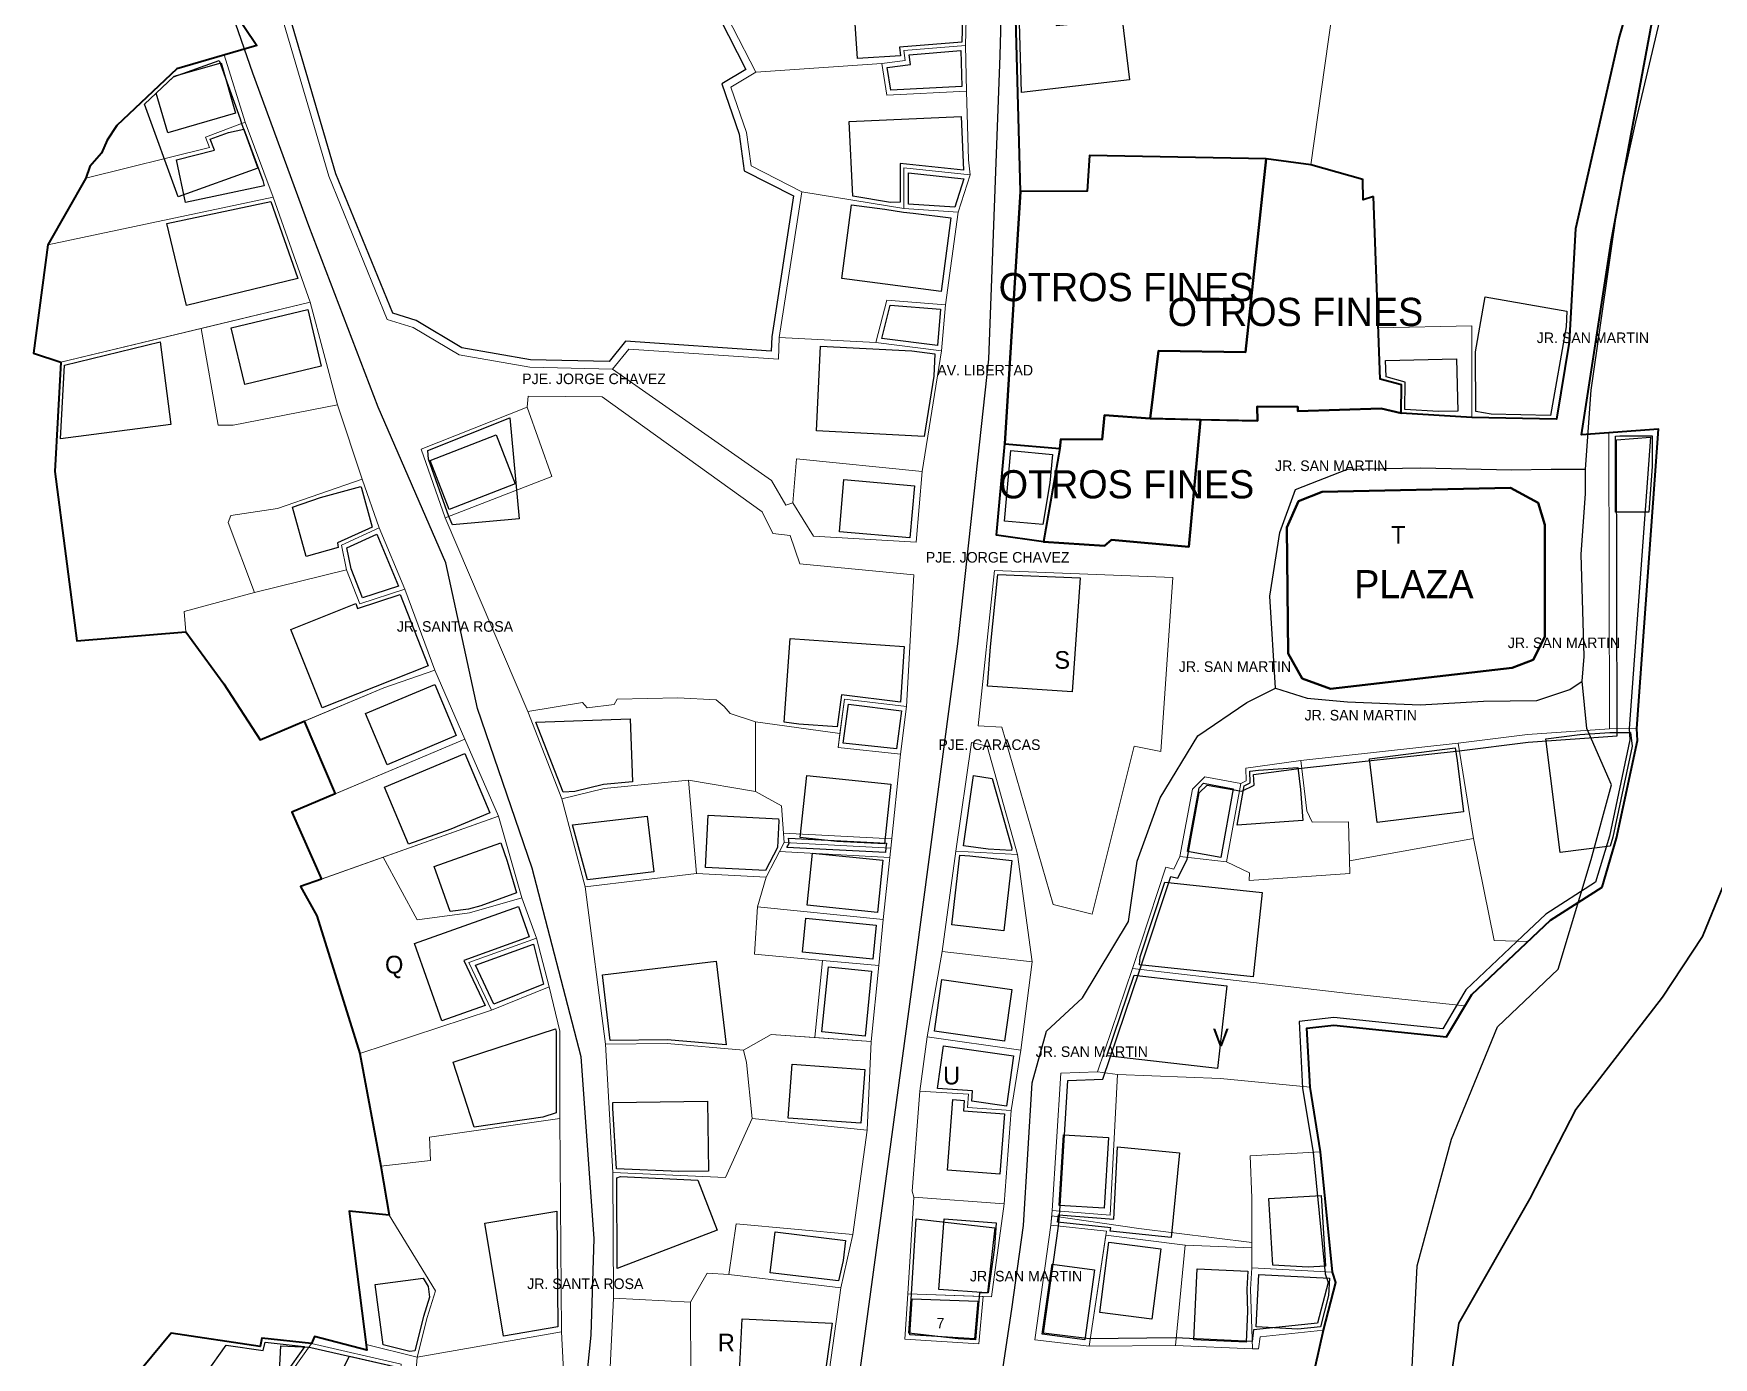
# Model space of a CAD drawing. Header units: metres. Extents: x 425183 to 426000, y 8434421 to 8436790.
# Drawn here: x 425331.1 to 425509.9, y 8435925.1 to 8436066 of the extents above; entities that cross this region are included whole.
import ezdxf
from ezdxf.enums import TextEntityAlignment as Align

# ---------------------------------------------------------------- set-up
doc = ezdxf.new("R2010")
doc.units = ezdxf.units.M
for name, color, linetype, lineweight in [('01_RIOS_Y_CUENCAS', 140, 'Continuous', 35), ('02_CALLES_Y_VIAS', 7, 'Continuous', 25), ('03_MANZANAS_ROTULOS', 6, 'Continuous', 35), ('04_LOTES_PREDIALES', 7, 'Continuous', 15), ('06_HUELLAS_CASAS_COMPLEMENTO', 4, 'Continuous', 25), ('07_EQUIPAMIENTOS', 3, 'Continuous', 40)]:
    doc.layers.add(name, color=color, linetype=linetype, lineweight=lineweight)
doc.layers.add('08_TOPONIMIA_ROTULOS', color=7, linetype='Continuous')

msp = doc.modelspace()

# ---------------------------------------------------------------- linework, layer by layer
at = {"layer": '01_RIOS_Y_CUENCAS'}
msp.add_lwpolyline([(425516.2, 8435864.99), (425506.58, 8435881.62), (425495.54, 8435892.96), (425489.41, 8435899.1), (425483.85, 8435904.23), (425480.63, 8435913.89), (425482.78, 8435928.76), (425482.78, 8435928.76), (425490.33, 8435942.02), (425495.24, 8435951.52), (425504.43, 8435963.48), (425508.72, 8435969.92), (425512.98, 8435980.42)], dxfattribs=at)
at = {"layer": '02_CALLES_Y_VIAS'}
for points in [[(425414.81, 8435774.44), (425417.41, 8435778.16), (425412.3, 8435800.24), (425410.55, 8435823.35), (425409.37, 8435843.21), (425414.32, 8435877.57), (425418.49, 8435919.54), (425424.89, 8435966.9), (425429.46, 8436001.07), (425432.73, 8436031.34), (425433.95, 8436063.65), (425434.45, 8436081.85), (425418.07, 8436126.36), (425406.36, 8436166.61), (425400.32, 8436189.61), (425411.74, 8436244.23), (425417.07, 8436274.69)], [(425477.55, 8435919.08), (425478.32, 8435934.87), (425481.99, 8435948.36), (425486.9, 8435960.32), (425493.34, 8435966.45), (425496.86, 8435978.1), (425499.01, 8435986.07), (425496.4, 8435992.05), (425495.89, 8435997.09), (425496.1, 8435999.71), (425495.79, 8436010.6), (425496.25, 8436017.04), (425496.25, 8436019.64), (425496.86, 8436028.07), (425499.78, 8436048.31), (425501.62, 8436056.59), (425505.29, 8436072.22)], [(425371.05, 8435751.45), (425370.66, 8435788.63), (425369.9, 8435799.82), (425369.29, 8435811.32), (425372.2, 8435823.27), (425375.42, 8435834.46), (425378.02, 8435845.19), (425383.39, 8435864.51), (425384.92, 8435872.94), (425387.68, 8435883.98), (425388.45, 8435908.04), (425390.44, 8435927.51), (425390.75, 8435937.78), (425389.37, 8435957.1), (425384.15, 8435977.18), (425378.33, 8435994.19), (425374.96, 8436009.68), (425367.75, 8436026.23), (425360.39, 8436045.55), (425354.42, 8436061.8), (425352.27, 8436067.93)], [(425433.36, 8435918.01), (425435.2, 8435930.27), (425436.43, 8435939.16), (425437.35, 8435954.34), (425438.88, 8435959.86), (425442.71, 8435963.38), (425447.62, 8435971.51), (425448.54, 8435977.95), (425450.99, 8435984.69), (425454.98, 8435991.28), (425460.19, 8435994.81), (425463.25, 8435996.34), (425462.64, 8436006.15), (425463.71, 8436012.9), (425465.4, 8436017.5), (425470.92, 8436019.64), (425478.74, 8436019.79), (425488.39, 8436019.56), (425492.61, 8436019.64), (425496.25, 8436019.64)], [(425463.25, 8435996.34), (425466.63, 8435995.27), (425470.92, 8435994.88), (425478.66, 8435994.58), (425485.41, 8435994.96), (425491.08, 8435995.04), (425494.6, 8435996.19), (425495.89, 8435997.09)]]:
    msp.add_lwpolyline(points, dxfattribs=at)
at = {"layer": '04_LOTES_PREDIALES'}
for points in [[(425430.63, 8436078.97), (425411.35, 8436078.22), (425407.34, 8436085.94), (425402.05, 8436079.61), (425403.07, 8436071.42), (425407.94, 8436061.89), (425421.36, 8436062.8), (425423.84, 8436063.14), (425423.69, 8436064.18), (425430.26, 8436064.72), (425430.63, 8436078.97)], [(425469.28, 8436068.12), (425469.24, 8436073.32), (425466.6, 8436073.1), (425466.7, 8436070.95), (425461.99, 8436069.28), (425440.24, 8436067.27), (425440.16, 8436067.72), (425435.61, 8436067.52), (425436.13, 8436049.18), (425443.23, 8436049.23), (425443.47, 8436053.02), (425462.27, 8436052.68), (425467.02, 8436052.03), (425469.28, 8436068.12)], [(425499.85, 8436065.65), (425501.07, 8436069.93), (425469.28, 8436068.12), (425467.02, 8436052.03), (425472.56, 8436050.47), (425472.6, 8436048.32), (425473.69, 8436048.66), (425474.2, 8436034.67), (425484.14, 8436034.91), (425484.17, 8436025.16), (425493.17, 8436024.96), (425494.5, 8436033.15), (425495.17, 8436045.23), (425499.85, 8436065.65)], [(425353.59, 8436056.56), (425351.35, 8436063.72), (425346.31, 8436062.26), (425339.93, 8436056.2), (425338.9, 8436054.66), (425338.29, 8436053.29), (425337.06, 8436051.85), (425336.65, 8436050.61), (425349.8, 8436053.86), (425349.38, 8436054.98), (425353.59, 8436056.56)], [(425430.26, 8436064.72), (425423.69, 8436064.18), (425423.84, 8436063.14), (425421.36, 8436062.8), (425421.88, 8436059.44), (425430.37, 8436059.87), (425430.26, 8436064.72)], [(425430.37, 8436059.87), (425421.88, 8436059.44), (425421.36, 8436062.8), (425407.94, 8436061.89), (425405.29, 8436060.29), (425406.96, 8436055.47), (425407.45, 8436051.91), (425412.85, 8436049.17), (425423.7, 8436047.37), (425423.7, 8436051.72), (425430.76, 8436050.98), (425430.59, 8436052.58), (425430.37, 8436059.87)], [(425353.59, 8436056.56), (425349.38, 8436054.98), (425349.8, 8436053.86), (425336.65, 8436050.61), (425332.61, 8436043.53), (425356.58, 8436048.6), (425353.59, 8436056.56)], [(425430.76, 8436050.98), (425423.7, 8436051.72), (425423.7, 8436047.37), (425429.49, 8436046.98), (425430.76, 8436050.98)], [(425429.49, 8436046.98), (425423.7, 8436047.37), (425412.85, 8436049.17), (425410.44, 8436033.65), (425420.73, 8436033.14), (425421.88, 8436037.64), (425428.15, 8436037.12), (425429.49, 8436046.98)], [(425360.53, 8436037.43), (425356.58, 8436048.6), (425332.61, 8436043.53), (425331.08, 8436031.98), (425333.98, 8436031.05), (425360.53, 8436037.43)], [(425360.53, 8436037.43), (425348.91, 8436034.63), (425350.72, 8436024.34), (425352.32, 8436024.33), (425363.41, 8436026.5), (425360.53, 8436037.43)], [(425428.15, 8436037.12), (425421.88, 8436037.64), (425420.73, 8436033.14), (425427.72, 8436032.24), (425428.15, 8436037.12)], [(425363.41, 8436026.5), (425352.32, 8436024.33), (425350.72, 8436024.34), (425348.91, 8436034.63), (425333.98, 8436031.05), (425333.35, 8436019.41), (425335.69, 8436001.37), (425347.3, 8436002.35), (425347.11, 8436004.49), (425354.59, 8436006.52), (425351.79, 8436013.97), (425352.09, 8436014.71), (425357.03, 8436015.47), (425366.06, 8436018.58), (425363.41, 8436026.5)], [(425484.14, 8436034.91), (425474.2, 8436034.67), (425474.39, 8436029.22), (425476.66, 8436028.61), (425476.63, 8436025.61), (425484.17, 8436025.16), (425484.14, 8436034.91)], [(425427.72, 8436032.24), (425420.73, 8436033.14), (425410.44, 8436033.65), (425410.35, 8436031.36), (425394.43, 8436032.43), (425392.7, 8436030.29), (425409.6, 8436018.43), (425411.15, 8436015.8), (425411.9, 8436016.06), (425412.28, 8436020.75), (425425.66, 8436019.41), (425427.72, 8436032.24)], [(425374.9, 8436014.46), (425386.23, 8436018.86), (425383.61, 8436026.26), (425372.32, 8436021.77), (425374.9, 8436014.46)], [(425383.67, 8435993.85), (425389.49, 8435994.82), (425390, 8435994.27), (425392.88, 8435994.61), (425393.18, 8435995.18), (425399.63, 8435995.3), (425403.73, 8435995.1), (425404.57, 8435994.4), (425405.22, 8435993.64), (425407.93, 8435992.76), (425416.9, 8435991.52), (425417.39, 8435995.19), (425424, 8435994.39), (425424.77, 8436008.42), (425412.62, 8436009.56), (425411.61, 8436012.6), (425409.77, 8436012.8), (425408.61, 8436015.12), (425391.58, 8436027.33), (425383.73, 8436027.41), (425383.61, 8436026.26), (425386.23, 8436018.86), (425374.9, 8436014.46), (425383.67, 8435993.85)], [(425460.1, 8435987.85), (425465.94, 8435988.64), (425482.69, 8435990.48), (425490.09, 8435991.4), (425498.81, 8435992.02), (425498.74, 8436023.52), (425504.03, 8436023.91), (425501.7, 8435992.05), (425501.78, 8435990.79), (425499.56, 8435980.39), (425498.02, 8435975.18), (425492.53, 8435971.65), (425490.13, 8435969.39), (425484.14, 8435963.76), (425483.42, 8435962.53), (425481.47, 8435959.23), (425469.48, 8435960.49), (425466.6, 8435960.18), (425466.94, 8435953.88), (425468.05, 8435947.02), (425469.32, 8435934.19), (425469.68, 8435933.12), (425468.37, 8435928.02), (425461.63, 8435927.34), (425461.45, 8435926.05), (425460.8, 8435926.04), (425452.61, 8435926.41), (425443.41, 8435926.32), (425437.65, 8435927.02), (425439.36, 8435939.2), (425439.49, 8435940.75), (425440.42, 8435955.37), (425444.31, 8435955.53), (425448.03, 8435966.52), (425451.6, 8435977.29), (425452.42, 8435977.07), (425453.09, 8435978.42), (425454.41, 8435985.6), (425455.72, 8435986.9), (425459.56, 8435986.21), (425460.15, 8435986.5), (425460.1, 8435987.85)], [(425504.03, 8436023.91), (425498.74, 8436023.52), (425498.81, 8435992.02), (425501.7, 8435992.05), (425504.03, 8436023.91)], [(425440.29, 8436021.86), (425434.46, 8436022.33), (425433.57, 8436012.62), (425438.57, 8436011.9), (425440.29, 8436021.86)], [(425425.66, 8436019.41), (425412.28, 8436020.75), (425411.9, 8436016.06), (425414.08, 8436012.53), (425425.01, 8436011.88), (425425.66, 8436019.41)], [(425363.86, 8436011.56), (425367.87, 8436013.39), (425366.06, 8436018.58), (425357.03, 8436015.47), (425352.09, 8436014.71), (425351.79, 8436013.97), (425354.59, 8436006.52), (425364.4, 8436008.92), (425363.86, 8436011.56)], [(425367.87, 8436013.39), (425363.86, 8436011.56), (425364.4, 8436008.92), (425365.79, 8436005.33), (425370.6, 8436006.89), (425367.87, 8436013.39)], [(425370.6, 8436006.89), (425365.79, 8436005.33), (425364.4, 8436008.92), (425354.59, 8436006.52), (425347.11, 8436004.49), (425347.3, 8436002.35), (425351.31, 8435996.79), (425355.21, 8435990.86), (425368.35, 8435996.39), (425373.78, 8435998.26), (425370.6, 8436006.89)], [(425452.34, 8436008.12), (425433.35, 8436008.86), (425431.62, 8435992.35), (425434.12, 8435992.18), (425439.61, 8435973.32), (425443.74, 8435972.31), (425448.21, 8435990.16), (425451.06, 8435989.61), (425452.34, 8436008.12)], [(425452.34, 8436008.12), (425451.06, 8435989.61), (425448.21, 8435990.16), (425443.74, 8435972.31), (425439.61, 8435973.32), (425434.12, 8435992.18), (425431.62, 8435992.35), (425433.35, 8436008.86), (425452.34, 8436008.12)], [(425373.78, 8435998.26), (425368.35, 8435996.39), (425359.87, 8435992.82), (425363.16, 8435985.09), (425376.98, 8435990.93), (425373.78, 8435998.26)], [(425387.29, 8435984.58), (425391.81, 8435985.68), (425400.77, 8435986.54), (425407.93, 8435985.36), (425407.93, 8435992.76), (425405.22, 8435993.64), (425404.57, 8435994.4), (425403.73, 8435995.1), (425399.63, 8435995.3), (425393.18, 8435995.18), (425392.88, 8435994.61), (425390, 8435994.27), (425389.49, 8435994.82), (425383.67, 8435993.85), (425387.29, 8435984.58)], [(425424, 8435994.39), (425417.39, 8435995.19), (425416.7, 8435990.03), (425423.36, 8435989.33), (425424, 8435994.39)], [(425423.36, 8435989.33), (425416.7, 8435990.03), (425416.9, 8435991.52), (425407.93, 8435992.76), (425407.93, 8435985.36), (425410.67, 8435983.81), (425410.97, 8435979.92), (425422.3, 8435979.33), (425423.36, 8435989.33)], [(425501.78, 8435990.79), (425501.7, 8435992.05), (425498.81, 8435992.02), (425490.09, 8435991.4), (425482.69, 8435990.48), (425484.32, 8435980.36), (425486.52, 8435969.48), (425490.13, 8435969.39), (425492.53, 8435971.65), (425498.02, 8435975.18), (425499.56, 8435980.39), (425501.78, 8435990.79)], [(425376.98, 8435990.93), (425358.56, 8435983.15), (425361.71, 8435976.02), (425380.55, 8435982.72), (425376.98, 8435990.93)], [(425430.91, 8435990.57), (425432.57, 8435990.19), (425435.79, 8435978.63), (425437.37, 8435967.24), (425436.17, 8435957.82), (425435.12, 8435951.4), (425434.39, 8435941.48), (425433.03, 8435931.57), (425432.13, 8435931.61), (425431.69, 8435926.57), (425423.81, 8435927.06), (425424.13, 8435931.9), (425424.76, 8435942.18), (425424.6, 8435942.81), (425425.39, 8435953.48), (425426.17, 8435959.23), (425427.78, 8435968.34), (425429.25, 8435978.99), (425430.91, 8435990.57)], [(425432.57, 8435990.19), (425430.91, 8435990.57), (425429.25, 8435978.99), (425435.79, 8435978.63), (425432.57, 8435990.19)], [(425482.69, 8435990.48), (425465.94, 8435988.64), (425466.61, 8435983.28), (425467.17, 8435982.1), (425471.02, 8435982.11), (425471.14, 8435977.96), (425484.32, 8435980.36), (425482.69, 8435990.48)], [(425471.02, 8435982.11), (425467.17, 8435982.1), (425466.61, 8435983.28), (425465.94, 8435988.64), (425460.1, 8435987.85), (425460.15, 8435986.5), (425459.56, 8435986.21), (425458.05, 8435977.85), (425460.49, 8435976.68), (425460.45, 8435975.88), (425471.17, 8435976.61), (425471.02, 8435982.11)], [(425389.8, 8435975.22), (425401.62, 8435976.62), (425400.77, 8435986.54), (425391.81, 8435985.68), (425387.29, 8435984.58), (425389.8, 8435975.22)], [(425401.62, 8435976.62), (425409.06, 8435976.23), (425410.97, 8435979.92), (425410.67, 8435983.81), (425407.93, 8435985.36), (425400.77, 8435986.54), (425401.62, 8435976.62)], [(425458.05, 8435977.85), (425459.56, 8435986.21), (425455.72, 8435986.9), (425454.41, 8435985.6), (425453.09, 8435978.42), (425458.05, 8435977.85)], [(425380.55, 8435982.72), (425368.3, 8435978.36), (425371.92, 8435971.68), (425377.46, 8435972.45), (425383.05, 8435974.02), (425380.55, 8435982.72)], [(425422.3, 8435979.33), (425410.97, 8435979.92), (425409.06, 8435976.23), (425408.13, 8435973.07), (425421.51, 8435971.73), (425422.3, 8435979.33)], [(425422.41, 8435980.33), (425410.89, 8435980.93), (425410.97, 8435979.92), (425410.46, 8435978.95), (425422.2, 8435978.34), (425422.3, 8435979.33), (425422.41, 8435980.33)], [(425490.13, 8435969.39), (425486.52, 8435969.48), (425484.32, 8435980.36), (425471.14, 8435977.96), (425471.17, 8435976.61), (425460.45, 8435975.88), (425460.49, 8435976.68), (425458.05, 8435977.85), (425453.09, 8435978.42), (425452.42, 8435977.07), (425451.6, 8435977.29), (425448.03, 8435966.52), (425471.02, 8435963.84), (425483.42, 8435962.53), (425484.14, 8435963.76), (425490.13, 8435969.39)], [(425384.62, 8435969.75), (425383.05, 8435974.02), (425377.46, 8435972.45), (425371.92, 8435971.68), (425368.3, 8435978.36), (425359.49, 8435975.23), (425361.21, 8435972.12), (425365.81, 8435957.48), (425379.82, 8435962.09), (425377.42, 8435967.15), (425384.62, 8435969.75)], [(425435.79, 8435978.63), (425429.25, 8435978.99), (425427.78, 8435968.34), (425437.37, 8435967.24), (425435.79, 8435978.63)], [(425391.95, 8435958.45), (425398.5, 8435958.54), (425406.62, 8435957.83), (425409.58, 8435959.5), (425414.22, 8435959.17), (425415.06, 8435967.38), (425407.79, 8435968.03), (425408.13, 8435973.07), (425409.06, 8435976.23), (425401.62, 8435976.62), (425389.8, 8435975.22), (425391.95, 8435958.45)], [(425421.51, 8435971.73), (425408.13, 8435973.07), (425407.79, 8435968.03), (425415.06, 8435967.38), (425421.04, 8435966.85), (425421.51, 8435971.73)], [(425384.62, 8435969.75), (425377.42, 8435967.15), (425379.82, 8435962.09), (425385.94, 8435964.56), (425384.62, 8435969.75)], [(425421.04, 8435966.85), (425415.06, 8435967.38), (425414.22, 8435959.17), (425420.21, 8435958.74), (425421.04, 8435966.85)], [(425437.37, 8435967.24), (425427.78, 8435968.34), (425426.17, 8435959.23), (425436.17, 8435957.82), (425437.37, 8435967.24)], [(425483.42, 8435962.53), (425471.02, 8435963.84), (425448.03, 8435966.52), (425444.31, 8435955.53), (425446.44, 8435955.24), (425457.39, 8435954.82), (425466.94, 8435953.88), (425466.6, 8435960.18), (425469.48, 8435960.49), (425481.47, 8435959.23), (425483.42, 8435962.53)], [(425387.1, 8435959.85), (425385.94, 8435964.56), (425379.82, 8435962.09), (425365.81, 8435957.48), (425368.05, 8435945.48), (425373.32, 8435946.08), (425373.23, 8435948.58), (425387.09, 8435950.55), (425387.1, 8435959.85)], [(425420.21, 8435958.74), (425409.58, 8435959.5), (425406.62, 8435957.83), (425406.94, 8435956.52), (425407.55, 8435950.55), (425419.79, 8435949.3), (425420.21, 8435958.74)], [(425406.94, 8435956.52), (425406.62, 8435957.83), (425398.5, 8435958.54), (425391.95, 8435958.45), (425392.73, 8435944.82), (425404.72, 8435944.26), (425407.55, 8435950.55), (425406.94, 8435956.52)], [(425436.17, 8435957.82), (425426.17, 8435959.23), (425425.39, 8435953.48), (425430.58, 8435953.14), (425430.49, 8435951.74), (425435.12, 8435951.4), (425436.17, 8435957.82)], [(425466.94, 8435953.88), (425457.39, 8435954.82), (425446.44, 8435955.24), (425445.67, 8435940.26), (425439.49, 8435940.75), (425439.36, 8435939.2), (425445.27, 8435938.58), (425445.21, 8435938.14), (425453.64, 8435937.06), (425460.73, 8435936.78), (425460.73, 8435942.13), (425460.57, 8435946.58), (425468.05, 8435947.02), (425466.94, 8435953.88)], [(425446.44, 8435955.24), (425444.31, 8435955.53), (425440.42, 8435955.37), (425439.49, 8435940.75), (425445.67, 8435940.26), (425446.44, 8435955.24)], [(425435.12, 8435951.4), (425430.49, 8435951.74), (425430.58, 8435953.14), (425425.39, 8435953.48), (425424.6, 8435942.81), (425424.76, 8435942.18), (425434.39, 8435941.48), (425435.12, 8435951.4)], [(425387.09, 8435950.55), (425373.23, 8435948.58), (425373.32, 8435946.08), (425368.05, 8435945.48), (425368.93, 8435940.26), (425373.86, 8435932.2), (425372.96, 8435929.39), (425371.91, 8435925.16), (425387.28, 8435927.86), (425387.09, 8435950.55)], [(425419.79, 8435949.3), (425407.55, 8435950.55), (425404.72, 8435944.26), (425392.73, 8435944.82), (425392.81, 8435931.43), (425401, 8435931), (425402.77, 8435934.08), (425405.07, 8435933.97), (425405.87, 8435939.36), (425418.27, 8435938.2), (425419.79, 8435949.3)], [(425468.05, 8435947.02), (425460.57, 8435946.58), (425460.73, 8435942.13), (425460.73, 8435934.68), (425469.32, 8435934.19), (425468.05, 8435947.02)], [(425434.39, 8435941.48), (425424.76, 8435942.18), (425424.13, 8435931.9), (425433.03, 8435931.57), (425434.39, 8435941.48)], [(425368.93, 8435940.26), (425364.65, 8435940.7), (425366.48, 8435926.51), (425371.91, 8435925.16), (425372.96, 8435929.39), (425373.86, 8435932.2), (425368.93, 8435940.26)], [(425439.36, 8435939.2), (425445.27, 8435938.58), (425445.21, 8435938.14), (425453.64, 8435937.06), (425460.73, 8435936.78), (425460.73, 8435937.36), (425448.71, 8435938.85), (425439.44, 8435940.2), (425439.36, 8435939.2)], [(425418.27, 8435938.2), (425405.87, 8435939.36), (425405.07, 8435933.97), (425416.98, 8435932.55), (425418.27, 8435938.2)], [(425445.27, 8435938.58), (425439.36, 8435939.2), (425437.65, 8435927.02), (425443.41, 8435926.32), (425445.27, 8435938.58)], [(425453.64, 8435937.06), (425445.21, 8435938.14), (425443.41, 8435926.32), (425452.61, 8435926.41), (425453.64, 8435937.06)], [(425460.73, 8435934.68), (425460.73, 8435936.78), (425453.64, 8435937.06), (425452.61, 8435926.41), (425460.8, 8435926.04), (425460.61, 8435932.38), (425460.73, 8435934.68)], [(425469.68, 8435933.12), (425469.32, 8435934.19), (425460.73, 8435934.68), (425460.61, 8435932.38), (425460.8, 8435926.04), (425461.45, 8435926.05), (425461.63, 8435927.34), (425468.37, 8435928.02), (425469.68, 8435933.12)], [(425416.98, 8435932.55), (425405.07, 8435933.97), (425402.77, 8435934.08), (425401, 8435931), (425401.02, 8435922.8), (425401.3, 8435921.69), (425415.44, 8435921.3), (425416.98, 8435932.55)], [(425392.39, 8435922.59), (425390.94, 8435917.38), (425390.73, 8435915.55), (425394.25, 8435915.08), (425395.01, 8435918.2), (425398.02, 8435920.97), (425401.3, 8435921.69), (425401.02, 8435922.8), (425401, 8435931), (425392.81, 8435931.43), (425392.39, 8435922.59)], [(425432.13, 8435931.61), (425424.13, 8435931.9), (425423.81, 8435927.06), (425431.69, 8435926.57), (425432.13, 8435931.61)], [(425356.51, 8435918.58), (425357.64, 8435918.16), (425360.17, 8435923.27), (425358.56, 8435923.66), (425360.65, 8435926.6), (425355.38, 8435927.19), (425355.21, 8435926.31), (425345.72, 8435927.7), (425337.48, 8435917.78), (425336.84, 8435912.97), (425336.54, 8435908.73), (425335.92, 8435906.93), (425350.65, 8435908.34), (425356.51, 8435918.58)], [(425345.72, 8435927.7), (425355.21, 8435926.31), (425355.38, 8435927.19), (425360.65, 8435926.6), (425370.21, 8435924.42), (425369.4, 8435916.26), (425363.98, 8435910.44), (425361.74, 8435908.84), (425350.65, 8435908.34), (425335.92, 8435906.93), (425336.54, 8435908.73), (425336.84, 8435912.97), (425337.48, 8435917.78), (425345.72, 8435927.7)], [(425385.34, 8435914.14), (425387.63, 8435920.96), (425387.28, 8435927.86), (425371.91, 8435925.16), (425371, 8435914.1), (425371.55, 8435910.54), (425375.61, 8435913.38), (425379.72, 8435911.21), (425381.72, 8435913.65), (425385.34, 8435914.14)], [(425370.21, 8435924.42), (425360.65, 8435926.6), (425358.56, 8435923.66), (425360.17, 8435923.27), (425357.64, 8435918.16), (425356.51, 8435918.58), (425350.65, 8435908.34), (425361.74, 8435908.84), (425363.98, 8435910.44), (425369.4, 8435916.26), (425370.21, 8435924.42)]]:
    msp.add_lwpolyline(points, close=True, dxfattribs=at)
for points in [[(425430.63, 8436078.97), (425430.26, 8436064.72), (425430.37, 8436059.87), (425430.59, 8436052.58), (425430.76, 8436050.98), (425429.49, 8436046.98), (425428.15, 8436037.12), (425427.72, 8436032.24), (425425.66, 8436019.41), (425425.01, 8436011.88), (425414.08, 8436012.53), (425411.9, 8436016.06), (425411.15, 8436015.8), (425409.6, 8436018.43), (425392.7, 8436030.29), (425383.9, 8436030.49), (425376.37, 8436031.8), (425371.48, 8436034.74), (425368.71, 8436035.58), (425362.49, 8436050.81), (425357.41, 8436068.18)], [(425357.41, 8436068.18), (425362.49, 8436050.81), (425362.49, 8436050.81), (425368.71, 8436035.58), (425371.48, 8436034.74), (425376.37, 8436031.8), (425383.9, 8436030.49), (425392.7, 8436030.29), (425394.43, 8436032.43), (425410.35, 8436031.36), (425410.44, 8436033.65), (425412.85, 8436049.17), (425407.45, 8436051.91), (425406.96, 8436055.47), (425405.29, 8436060.29), (425407.94, 8436061.89), (425403.07, 8436071.42)], [(425371, 8435914.1), (425371.91, 8435925.16), (425366.48, 8435926.51), (425364.65, 8435940.7), (425368.93, 8435940.26), (425368.05, 8435945.48), (425365.81, 8435957.48), (425361.21, 8435972.12), (425359.49, 8435975.23), (425361.71, 8435976.02), (425358.56, 8435983.15), (425363.16, 8435985.09), (425359.87, 8435992.82), (425355.21, 8435990.86), (425351.31, 8435996.79), (425347.3, 8436002.35), (425335.69, 8436001.37), (425333.35, 8436019.41), (425333.98, 8436031.05), (425331.08, 8436031.98), (425332.61, 8436043.53), (425336.65, 8436050.61), (425337.06, 8436051.85), (425338.29, 8436053.29), (425338.9, 8436054.66), (425339.93, 8436056.2), (425346.31, 8436062.26), (425351.35, 8436063.72), (425351.35, 8436063.72), (425353.59, 8436056.56), (425356.58, 8436048.6), (425360.53, 8436037.43), (425360.53, 8436037.43), (425360.53, 8436037.43), (425360.53, 8436037.43), (425363.41, 8436026.5), (425366.06, 8436018.58), (425367.87, 8436013.39), (425370.6, 8436006.89), (425373.78, 8435998.26), (425376.98, 8435990.93), (425380.55, 8435982.72), (425383.05, 8435974.02), (425384.62, 8435969.75), (425385.94, 8435964.56), (425387.1, 8435959.85), (425387.09, 8435950.55), (425387.28, 8435927.86), (425387.63, 8435920.96)], [(425392.39, 8435922.59), (425392.81, 8435931.43), (425392.73, 8435944.82), (425391.95, 8435958.45), (425389.8, 8435975.22), (425387.29, 8435984.58), (425383.67, 8435993.85), (425374.9, 8436014.46), (425372.32, 8436021.77), (425383.61, 8436026.26), (425383.73, 8436027.41), (425391.58, 8436027.33), (425391.58, 8436027.33), (425408.61, 8436015.12), (425409.77, 8436012.8), (425411.61, 8436012.6), (425412.62, 8436009.56), (425424.77, 8436008.42), (425424, 8435994.39), (425423.36, 8435989.33), (425422.3, 8435979.33), (425421.51, 8435971.73), (425421.04, 8435966.85), (425420.21, 8435958.74), (425419.79, 8435949.3), (425418.27, 8435938.2), (425416.98, 8435932.55), (425415.44, 8435921.3)]]:
    msp.add_lwpolyline(points, dxfattribs=at)
at = {"layer": '06_HUELLAS_CASAS_COMPLEMENTO'}
for points in [[(425429.87, 8436065.09), (425423.23, 8436064.54), (425423.36, 8436063.64), (425418.78, 8436063.33), (425418.17, 8436072.33), (425430.08, 8436073.14), (425429.87, 8436065.09)], [(425436.02, 8436067.14), (425439.82, 8436067.3), (425439.9, 8436066.84), (425446.95, 8436067.49), (425447.71, 8436061.08), (425436.23, 8436059.73), (425436.02, 8436067.14)], [(425429.78, 8436064.18), (425429.86, 8436060.35), (425422.31, 8436059.96), (425421.93, 8436062.38), (425424.4, 8436062.71), (425424.26, 8436063.72), (425429.78, 8436064.18)], [(425353.21, 8436056.43), (425353.79, 8436054.89), (425354.95, 8436051.68), (425346.46, 8436048.62), (425342.9, 8436058.47), (425345.98, 8436061.4), (425350.82, 8436063.14), (425353.06, 8436056.91), (425353.21, 8436056.43)], [(425346.04, 8436061.46), (425351.04, 8436062.9), (425352.58, 8436057.54), (425345.35, 8436055.45), (425344.14, 8436059.65), (425346.04, 8436061.46)], [(425423.3, 8436052.17), (425423.3, 8436048.06), (425422.29, 8436048.01), (425418.26, 8436048.68), (425417.9, 8436056.64), (425429.79, 8436057.16), (425430.04, 8436051.46), (425423.3, 8436052.17)], [(425355.49, 8436050.36), (425355.61, 8436049.81), (425347.26, 8436048.04), (425346.3, 8436052.58), (425350.34, 8436053.58), (425349.89, 8436054.75), (425351.82, 8436055.47), (425353.45, 8436055.81), (425355.49, 8436050.36)], [(425430.1, 8436050.55), (425429.13, 8436047.51), (425424.2, 8436047.84), (425424.2, 8436051.17), (425430.1, 8436050.55)], [(425356.32, 8436048.14), (425359.18, 8436040.05), (425359.21, 8436039.92), (425347.36, 8436037.07), (425345.26, 8436045.8), (425356.32, 8436048.14)], [(425423.65, 8436046.98), (425424.71, 8436046.9), (425428.7, 8436046.38), (425427.67, 8436038.55), (425417.1, 8436039.94), (425418.13, 8436047.77), (425421.67, 8436047.3), (425423.65, 8436046.98)], [(425353.56, 8436028.66), (425352.12, 8436034.69), (425360.25, 8436036.64), (425361.7, 8436030.61), (425353.56, 8436028.66)], [(425427.61, 8436036.67), (425427.27, 8436032.8), (425421.35, 8436033.56), (425422.26, 8436037.11), (425427.61, 8436036.67)], [(425494.19, 8436034.79), (425492.53, 8436025.37), (425486.2, 8436025.51), (425484.57, 8436025.8), (425484.55, 8436032.12), (425485.58, 8436037.99), (425494.28, 8436036.47), (425494.19, 8436034.79)], [(425334.37, 8436030.73), (425344.55, 8436033.18), (425345.69, 8436024.41), (425333.94, 8436022.88), (425334.37, 8436030.73)], [(425425.85, 8436023.14), (425414.39, 8436023.72), (425414.84, 8436032.73), (425424.57, 8436032.24), (425427, 8436031.93), (425426.88, 8436029.56), (425425.85, 8436023.14)], [(425477.04, 8436025.98), (425477.07, 8436028.91), (425475.03, 8436029.46), (425474.98, 8436031.21), (425482.51, 8436031.4), (425482.65, 8436025.82), (425480.59, 8436025.77), (425477.04, 8436025.98)], [(425375.28, 8436014.61), (425373.12, 8436020.71), (425373.04, 8436021.63), (425381.78, 8436025.11), (425382.75, 8436014.38), (425375.65, 8436013.74), (425375.28, 8436014.61)], [(425380.3, 8436023.3), (425382.32, 8436018.1), (425375.3, 8436015.37), (425373.28, 8436020.57), (425380.3, 8436023.3)], [(425460.76, 8435926.84), (425452.63, 8435927.21), (425443.46, 8435927.12), (425438.56, 8435927.72), (425440.15, 8435939.11), (425440.29, 8435940.69), (425441.17, 8435954.6), (425444.89, 8435954.75), (425448.79, 8435966.26), (425452.12, 8435976.32), (425452.85, 8435976.13), (425453.85, 8435978.16), (425455.15, 8435985.21), (425455.99, 8435986.04), (425459.68, 8435985.38), (425460.97, 8435986.01), (425460.92, 8435987.15), (425466.04, 8435987.84), (425482.79, 8435989.68), (425490.16, 8435990.61), (425499.62, 8435991.27), (425499.54, 8436022.78), (425503.16, 8436023.05), (425500.9, 8435992.05), (425500.97, 8435990.86), (425498.79, 8435980.59), (425497.33, 8435975.69), (425492.04, 8435972.28), (425489.59, 8435969.98), (425483.51, 8435964.26), (425482.73, 8435962.94), (425481.05, 8435960.08), (425469.48, 8435961.3), (425465.76, 8435960.89), (425466.14, 8435953.8), (425467.26, 8435946.92), (425468.53, 8435934.01), (425468.85, 8435933.09), (425467.74, 8435928.76), (425460.93, 8435928.07), (425460.76, 8435926.84)], [(425502.98, 8436015.07), (425499.46, 8436015.06), (425499.44, 8436023.17), (425499.89, 8436023.2), (425503.33, 8436023.21), (425503.34, 8436019.94), (425502.98, 8436015.07)], [(425438.48, 8436013.76), (425434.41, 8436014.13), (425435.1, 8436021.63), (425439.53, 8436021.22), (425439.25, 8436018.21), (425438.48, 8436013.76)], [(425424.83, 8436017.89), (425424.34, 8436012.34), (425416.84, 8436012.99), (425417.33, 8436018.55), (425424.83, 8436017.89)], [(425363.51, 8436011.31), (425360.09, 8436010.36), (425358.64, 8436015.6), (425361.6, 8436016.62), (425365.9, 8436017.81), (425365.97, 8436017.63), (425367.11, 8436013.48), (425363.41, 8436011.8), (425363.51, 8436011.31)], [(425367.6, 8436012.72), (425369.92, 8436007.2), (425366.09, 8436005.95), (425364.88, 8436009.06), (425364.43, 8436011.27), (425367.6, 8436012.72)], [(425433.71, 8436008.44), (425442.46, 8436008.1), (425441.62, 8435995.94), (425432.62, 8435996.57), (425432.91, 8436000.76), (425433.71, 8436008.44)], [(425433.71, 8436008.44), (425442.46, 8436008.1), (425441.62, 8435995.94), (425432.62, 8435996.57), (425432.91, 8436000.76), (425433.71, 8436008.44)], [(425365.56, 8436004.83), (425370.08, 8436006.3), (425373.09, 8435998.73), (425361.8, 8435994.24), (425358.47, 8436002.6), (425365.36, 8436005.34), (425365.56, 8436004.83)], [(425417.05, 8435995.63), (425416.59, 8435992.24), (425412.53, 8435992.53), (425410.96, 8435992.74), (425411.59, 8436001.64), (425423.74, 8436000.79), (425423.33, 8435994.87), (425417.05, 8435995.63)], [(425373.77, 8435996.75), (425376.07, 8435991.3), (425368.7, 8435988.19), (425366.4, 8435993.65), (425373.77, 8435996.75)], [(425423.44, 8435993.95), (425422.92, 8435989.88), (425417.26, 8435990.48), (425417.82, 8435994.63), (425423.44, 8435993.95)], [(425384.55, 8435992.71), (425394.56, 8435993.08), (425394.81, 8435986.37), (425391.75, 8435986.08), (425388.7, 8435985.34), (425387.45, 8435985.29), (425384.55, 8435992.71)], [(425482.58, 8435988.66), (425483.26, 8435983.19), (425474.09, 8435982.05), (425473.25, 8435988.84), (425482.37, 8435989.98), (425482.58, 8435988.66)], [(425499.17, 8435980.49), (425498.89, 8435979.52), (425493.56, 8435978.85), (425492.04, 8435990.94), (425495.65, 8435991.4), (425498.83, 8435991.62), (425501.05, 8435991.64), (425501.23, 8435990.17), (425499.17, 8435980.49)], [(425370.99, 8435979.74), (425368.43, 8435985.81), (425376.97, 8435989.41), (425379.63, 8435983.09), (425375.49, 8435981.34), (425370.99, 8435979.74)], [(425416.56, 8435980.03), (425412.67, 8435980.44), (425413.37, 8435987.07), (425422.32, 8435986.12), (425421.64, 8435979.77), (425416.56, 8435980.03)], [(425435.18, 8435979.33), (425435.15, 8435979.07), (425432.68, 8435979.2), (425430.04, 8435979.58), (425431.11, 8435987.04), (425433.12, 8435986.75), (425435.18, 8435979.33)], [(425459.92, 8435985.95), (425460.56, 8435986.26), (425460.51, 8435987.5), (425461.45, 8435987.63), (425465.63, 8435987.91), (425465.92, 8435985.56), (425466.15, 8435982.25), (425459.17, 8435981.78), (425459.92, 8435985.95)], [(425455.61, 8435986.22), (425458.75, 8435985.65), (425457.43, 8435978.34), (425453.9, 8435978.98), (425455.12, 8435985.74), (425455.61, 8435986.22)], [(425388.45, 8435981.8), (425396.37, 8435982.74), (425397.08, 8435976.79), (425390.02, 8435975.95), (425388.45, 8435981.8)], [(425410.39, 8435982.24), (425410.24, 8435979.38), (425408.97, 8435976.94), (425402.59, 8435977.27), (425402.88, 8435982.84), (425410.37, 8435982.45), (425410.39, 8435982.24)], [(425382.48, 8435974.56), (425378.67, 8435973.2), (425377.38, 8435972.84), (425375.42, 8435972.57), (425373.72, 8435977.36), (425380.81, 8435979.89), (425381.5, 8435977.94), (425382.48, 8435974.56)], [(425421.85, 8435979.86), (425421.8, 8435979.39), (425421.75, 8435978.86), (425411.26, 8435979.4), (425411.48, 8435979.82), (425411.43, 8435980.4), (425421.85, 8435979.86)], [(425421.47, 8435978.04), (425420.91, 8435972.49), (425413.42, 8435973.24), (425413.97, 8435978.79), (425421.47, 8435978.04)], [(425430.74, 8435978.51), (425435.2, 8435978), (425434.35, 8435970.51), (425428.8, 8435971.15), (425429.65, 8435978.57), (425430.74, 8435978.51)], [(425451.49, 8435975.69), (425461.84, 8435974.6), (425460.89, 8435965.62), (425448.77, 8435966.9), (425448.86, 8435967.77), (425451.49, 8435975.69)], [(425376.87, 8435967.38), (425379.14, 8435962.59), (425374.52, 8435960.95), (425371.61, 8435969.16), (425382.68, 8435973.1), (425383.83, 8435969.89), (425376.87, 8435967.38)], [(425420.75, 8435971.14), (425420.4, 8435967.51), (425412.9, 8435968.24), (425413.26, 8435971.87), (425420.75, 8435971.14)], [(425384.27, 8435969.09), (425385.35, 8435964.86), (425380.07, 8435962.73), (425378.11, 8435966.87), (425384.27, 8435969.09)], [(425398.52, 8435958.94), (425392.46, 8435958.86), (425391.62, 8435965.84), (425403.73, 8435967.28), (425404.78, 8435958.39), (425398.52, 8435958.94)], [(425419.57, 8435959.33), (425414.99, 8435959.79), (425415.69, 8435966.69), (425420.27, 8435966.22), (425419.57, 8435959.33)], [(425435.2, 8435964.29), (425434.42, 8435958.77), (425426.96, 8435959.83), (425427.74, 8435965.35), (425435.2, 8435964.29)], [(425448.21, 8435965.79), (425458.08, 8435964.68), (425457.09, 8435955.88), (425445.3, 8435957.21), (425448.21, 8435965.79)], [(425386.69, 8435951.16), (425385.27, 8435950.7), (425377.96, 8435949.65), (425375.72, 8435956.55), (425386.63, 8435960.09), (425386.7, 8435959.81), (425386.69, 8435951.16)], [(425431.01, 8435953.51), (425427.28, 8435953.76), (425427.92, 8435958.28), (425435.38, 8435957.22), (425434.62, 8435951.86), (425430.93, 8435952.39), (425431.01, 8435953.51)], [(425411.4, 8435950.6), (425411.81, 8435956.33), (425419.55, 8435955.78), (425419.14, 8435950.05), (425411.4, 8435950.6)], [(425393.11, 8435945.21), (425392.74, 8435951.67), (425392.73, 8435952.27), (425402.81, 8435952.4), (425402.91, 8435944.94), (425399.74, 8435944.9), (425393.11, 8435945.21)], [(425430.06, 8435951.37), (425434.4, 8435951.05), (425433.92, 8435944.64), (425428.36, 8435945.05), (425428.92, 8435952.56), (425430.14, 8435952.47), (425430.06, 8435951.37)], [(425445.02, 8435941), (425440.23, 8435941.31), (425440.7, 8435948.82), (425445.49, 8435948.52), (425445.02, 8435941)], [(425445.73, 8435938.93), (425440.07, 8435939.53), (425440.15, 8435940.29), (425446.05, 8435939.83), (425446.45, 8435947.54), (425453.04, 8435946.9), (425452.16, 8435937.91), (425445.67, 8435938.55), (425445.73, 8435938.93)], [(425393.14, 8435944.23), (425393.54, 8435944.39), (425401.77, 8435944), (425403.82, 8435938.68), (425393.2, 8435934.58), (425393.14, 8435944.23)], [(425468.16, 8435941.83), (425468.58, 8435934.84), (425466.75, 8435934.74), (425462.98, 8435934.95), (425462.56, 8435942.03), (425468.11, 8435942.36), (425468.16, 8435941.83)], [(425386.88, 8435928.37), (425381.1, 8435927.41), (425379.09, 8435939.43), (425386.77, 8435940.71), (425386.88, 8435928.37)], [(425431.76, 8435932.02), (425431.33, 8435927), (425429.48, 8435927.11), (425424.25, 8435927.72), (425424.53, 8435931.88), (425425.02, 8435939.89), (425433.39, 8435938.93), (425432.59, 8435931.99), (425431.76, 8435932.02)], [(425432.68, 8435931.99), (425432.51, 8435931.99), (425427.43, 8435932.36), (425427.98, 8435939.87), (425433.54, 8435939.47), (425433.35, 8435936.83), (425432.68, 8435931.99)], [(425416.74, 8435933.28), (425409.49, 8435934.15), (425410.01, 8435938.48), (425417.49, 8435937.59), (425417.23, 8435935.45), (425416.74, 8435933.28)], [(425445.52, 8435937.39), (425451.06, 8435936.69), (425450.11, 8435929.22), (425444.57, 8435929.92), (425445.52, 8435937.39)], [(425442.95, 8435926.99), (425438.44, 8435927.62), (425439.49, 8435935.07), (425443.99, 8435934.45), (425442.95, 8435926.99)], [(425460.21, 8435932.39), (425460.28, 8435930.03), (425460.14, 8435926.77), (425454.56, 8435927.02), (425454.91, 8435934.55), (425460.31, 8435934.3), (425460.21, 8435932.39)], [(425373.09, 8435932.69), (425373.23, 8435931.56), (425372.57, 8435929.5), (425371.67, 8435925.84), (425371.14, 8435925.77), (425368.27, 8435926.48), (425367.44, 8435932.88), (425372.56, 8435933.55), (425373.09, 8435932.69)], [(425468.05, 8435928.39), (425465.63, 8435928.15), (425461.2, 8435928.37), (425461.48, 8435933.94), (425469.01, 8435933.56), (425468.91, 8435931.73), (425468.05, 8435928.39)], [(425431.58, 8435931.13), (425431.23, 8435927.1), (425424.34, 8435927.53), (425424.6, 8435931.38), (425431.58, 8435931.13)], [(425415.09, 8435921.71), (425414.78, 8435921.72), (425406.15, 8435922.15), (425406.5, 8435929.25), (425416.06, 8435928.78), (425415.09, 8435921.71)], [(425354.21, 8435915.36), (425347.24, 8435920.32), (425351.58, 8435926.44), (425355.53, 8435925.86), (425355.71, 8435926.75), (425359.89, 8435926.28), (425359.92, 8435926.26), (425357.9, 8435923.41), (425359.59, 8435923), (425358.14, 8435920.08), (425357.2, 8435918.75), (425356.33, 8435919.07), (425354.21, 8435915.36)], [(425360.58, 8435926.2), (425369.49, 8435924.17), (425369.16, 8435917.94), (425369.04, 8435916.73), (425356.93, 8435917.37), (425357.41, 8435926.38), (425360.36, 8435926.23), (425360.58, 8435926.2)], [(425369.09, 8435917.18), (425368.31, 8435915.68), (425366.67, 8435913.92), (425360.5, 8435917.1), (425364.71, 8435925.26), (425368.89, 8435924.3), (425369.75, 8435923.86), (425369.09, 8435917.18)]]:
    msp.add_lwpolyline(points, close=True, dxfattribs=at)
msp.add_lwpolyline([(425402.3, 8436071.18), (425406.89, 8436062.19), (425404.32, 8436060.64), (425406.18, 8436055.29), (425406.71, 8436051.38), (425411.97, 8436048.72), (425409.64, 8436033.73), (425409.58, 8436032.21), (425394.07, 8436033.26), (425392.33, 8436031.1), (425383.98, 8436031.29), (425376.65, 8436032.56), (425371.81, 8436035.48), (425369.3, 8436036.23), (425363.25, 8436051.07), (425363.25, 8436051.07), (425358.21, 8436068.28)], dxfattribs=at)
at = {"layer": '07_EQUIPAMIENTOS'}
for points in [[(425336.59, 8436091.86), (425354.84, 8436064.72), (425346.31, 8436062.26), (425339.93, 8436056.2), (425338.9, 8436054.66), (425338.29, 8436053.29), (425337.06, 8436051.85), (425336.65, 8436050.61), (425332.61, 8436043.53), (425331.08, 8436031.98), (425333.98, 8436031.05), (425333.35, 8436019.41), (425335.69, 8436001.37), (425347.3, 8436002.35), (425351.31, 8435996.79), (425355.21, 8435990.86), (425359.87, 8435992.82), (425363.16, 8435985.09), (425358.56, 8435983.15), (425361.71, 8435976.02), (425359.49, 8435975.23), (425361.21, 8435972.12), (425365.81, 8435957.48), (425368.05, 8435945.48), (425368.93, 8435940.26), (425364.65, 8435940.7), (425366.56, 8435925.92), (425360.97, 8435927.36), (425360.65, 8435926.6), (425355.38, 8435927.19), (425355.21, 8435926.31), (425345.72, 8435927.7), (425337.48, 8435917.78)], [(425501.07, 8436069.93), (425499.85, 8436065.65), (425495.17, 8436045.23), (425494.5, 8436033.15), (425493.17, 8436024.96), (425484.17, 8436025.16), (425476.63, 8436025.61), (425474.49, 8436026.1), (425465.64, 8436025.83), (425465.64, 8436026.28), (425461.29, 8436026.33), (425461.33, 8436024.78), (425455.28, 8436024.91), (425454.02, 8436011.37), (425445.81, 8436012.14), (425445.06, 8436011.48), (425438.57, 8436011.9), (425433.57, 8436012.62), (425434.46, 8436022.33), (425436.13, 8436049.18), (425435.61, 8436067.52)], [(425467.04, 8435922.17), (425468.37, 8435928.02), (425469.68, 8435933.12), (425469.32, 8435934.19), (425468.05, 8435947.02), (425466.94, 8435953.88), (425466.6, 8435960.18), (425469.48, 8435960.49), (425481.47, 8435959.23), (425484.14, 8435963.76), (425492.53, 8435971.65), (425498.02, 8435975.18), (425499.56, 8435980.39), (425501.78, 8435990.79), (425501.7, 8435992.05), (425504.03, 8436023.91), (425495.82, 8436023.3), (425499, 8436043.84), (425503.76, 8436069.66)]]:
    msp.add_lwpolyline(points, dxfattribs=at)
for points in [[(425462.27, 8436052.68), (425443.47, 8436053.02), (425443.23, 8436049.23), (425436.13, 8436049.18), (425434.46, 8436022.33), (425440.29, 8436021.86), (425440.42, 8436022.85), (425444.82, 8436022.8), (425445.05, 8436025.39), (425449.93, 8436025.03), (425450.8, 8436032.23), (425460.05, 8436032.1), (425462.27, 8436052.68)], [(425473.69, 8436048.66), (425472.6, 8436048.32), (425472.56, 8436050.47), (425467.02, 8436052.03), (425462.27, 8436052.68), (425460.05, 8436032.1), (425450.8, 8436032.23), (425449.93, 8436025.03), (425461.33, 8436024.78), (425461.29, 8436026.33), (425465.64, 8436026.28), (425465.64, 8436025.83), (425474.49, 8436026.1), (425476.63, 8436025.61), (425476.66, 8436028.61), (425474.39, 8436029.22), (425473.69, 8436048.66)], [(425455.28, 8436024.91), (425449.93, 8436025.03), (425445.05, 8436025.39), (425444.82, 8436022.8), (425440.42, 8436022.85), (425440.29, 8436021.86), (425438.57, 8436011.9), (425445.06, 8436011.48), (425445.81, 8436012.14), (425454.02, 8436011.37), (425455.28, 8436024.91)], [(425491.93, 8436013.72), (425491.22, 8436016.07), (425488.27, 8436017.65), (425468.23, 8436017.24), (425465.71, 8436016.26), (425464.45, 8436013.43), (425464.59, 8436000.03), (425466.1, 8435997.38), (425469.11, 8435996.29), (425488.43, 8435998.5), (425490.67, 8435999.37), (425491.92, 8436001.82), (425491.93, 8436013.72)], [(425468.23, 8436017.24), (425488.27, 8436017.65), (425491.22, 8436016.07), (425491.93, 8436013.72), (425491.92, 8436001.82), (425490.67, 8435999.37), (425488.43, 8435998.5), (425469.11, 8435996.29), (425466.1, 8435997.38), (425464.59, 8436000.03), (425464.45, 8436013.43), (425465.71, 8436016.26), (425468.23, 8436017.24)]]:
    msp.add_lwpolyline(points, close=True, dxfattribs=at)

# ---------------------------------------------------------------- texts
at = {"layer": '03_MANZANAS_ROTULOS'}
for s, height, p in [('T', 1.88, (425476.33, 8436012.65)), ('S', 1.88, (425440.56, 8435999.35)), ('Q', 1.88, (425369.46, 8435966.93)), ('V', 1.88, (425457.44, 8435959.17)), ('U', 1.88, (425428.79, 8435955.12)), ('7', 1.12, (425427.6, 8435928.77)), ('R', 1.88, (425404.81, 8435926.71))]:
    msp.add_text(s, height=height, dxfattribs=at).set_placement(p, align=Align.MIDDLE_CENTER)
at = {"layer": '07_EQUIPAMIENTOS'}
for s, p in [('OTROS FINES', (425447.39, 8436039.02)), ('OTROS FINES', (425465.38, 8436036.38)), ('OTROS FINES', (425447.4, 8436018.04)), ('PLAZA', (425477.99, 8436007.41)), ('PLAZA', (425477.99, 8436007.41))]:
    msp.add_text(s, height=3, dxfattribs=at).set_placement(p, align=Align.MIDDLE_CENTER)
at = {"layer": '08_TOPONIMIA_ROTULOS'}
for s, p in [('JR. SAN MARTIN', (425497.04, 8436033.63)), ('PJE. JORGE CHAVEZ', (425390.73, 8436029.26)), ('AV. LIBERTAD', (425432.36, 8436030.18)), ('JR. SAN MARTIN', (425469.19, 8436020.01)), ('PJE. JORGE CHAVEZ', (425433.69, 8436010.27)), ('JR. SANTA ROSA', (425375.93, 8436002.91)), ('JR. SAN MARTIN', (425493.96, 8436001.17)), ('JR. SAN MARTIN', (425458.94, 8435998.64)), ('JR. SAN MARTIN', (425472.33, 8435993.47)), ('PJE. CARACAS', (425432.81, 8435990.33)), ('JR. SAN MARTIN', (425443.71, 8435957.67)), ('JR. SANTA ROSA', (425389.8, 8435932.97)), ('JR. SAN MARTIN', (425436.71, 8435933.78))]:
    msp.add_text(s, height=1.125, dxfattribs=at).set_placement(p, align=Align.MIDDLE_CENTER)

doc.saveas('drawing.dxf')
